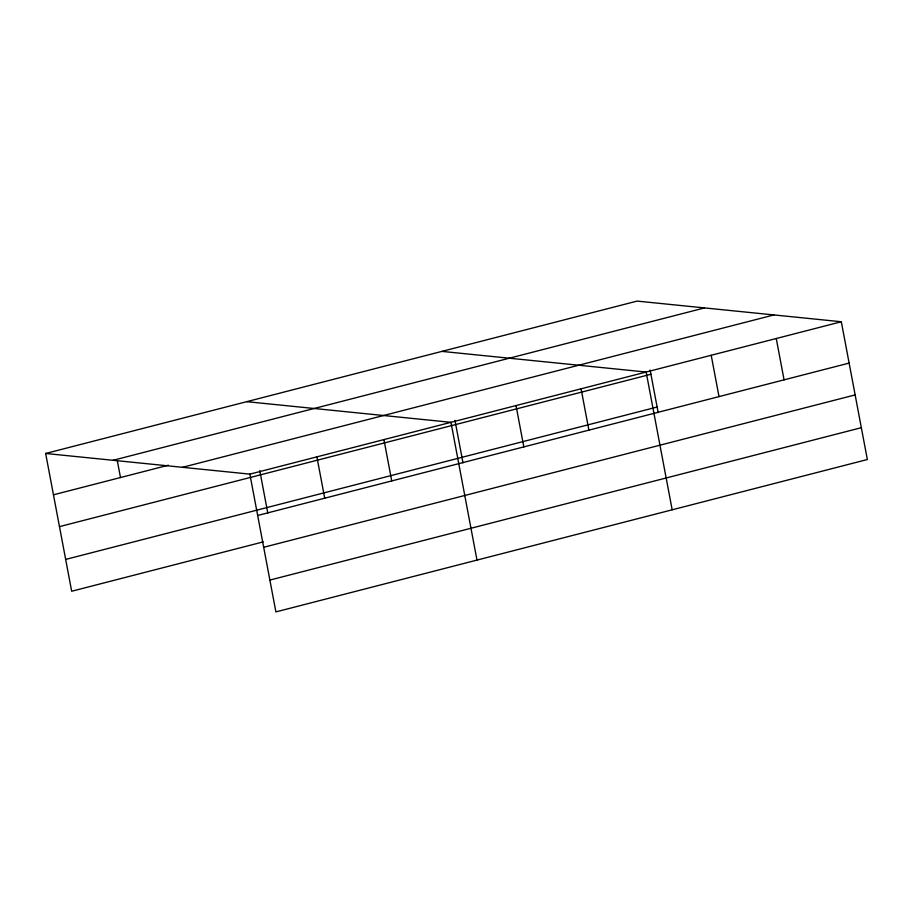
<?xml version="1.0" encoding="UTF-8"?>
<svg xmlns="http://www.w3.org/2000/svg" width="913" height="913" viewBox="0 0 913 913"><rect width="100%" height="100%" fill="white"/><g stroke="black" fill="none" stroke-linecap="round" stroke-linejoin="round"><path stroke-width="1.37" d="M45.65 453.476L637.103 301.096L841.318 321.753L867.35 459.524L275.897 611.904L249.865 474.132L45.65 453.476L71.682 591.247L263.195 541.9M113.041 460.3L704.494 307.921M53.456 494.812L168.369 465.208M182.474 467.319L773.927 314.939M249.865 474.132L841.318 321.753M59.471 526.63L650.935 374.25M65.668 559.418L657.12 407.038M257.671 515.468L849.124 363.089M263.686 547.286L855.139 394.907M269.883 580.075L861.336 427.695M441.926 351.391L646.142 372.048L672.173 509.808M246.75 401.674L450.954 422.331L476.985 560.091M776.255 338.518L784.073 379.854M711.204 355.283L719.01 396.607M650.147 370.107L658.17 412.573M581.079 388.801L588.885 430.137M516.016 405.566L523.822 446.902M454.971 420.391L462.994 462.857M383.928 439.598L391.734 480.923M316.891 456.865L324.708 498.201M259.783 470.674L267.806 513.14M117.366 461.008L120.493 477.545"/></g></svg>
